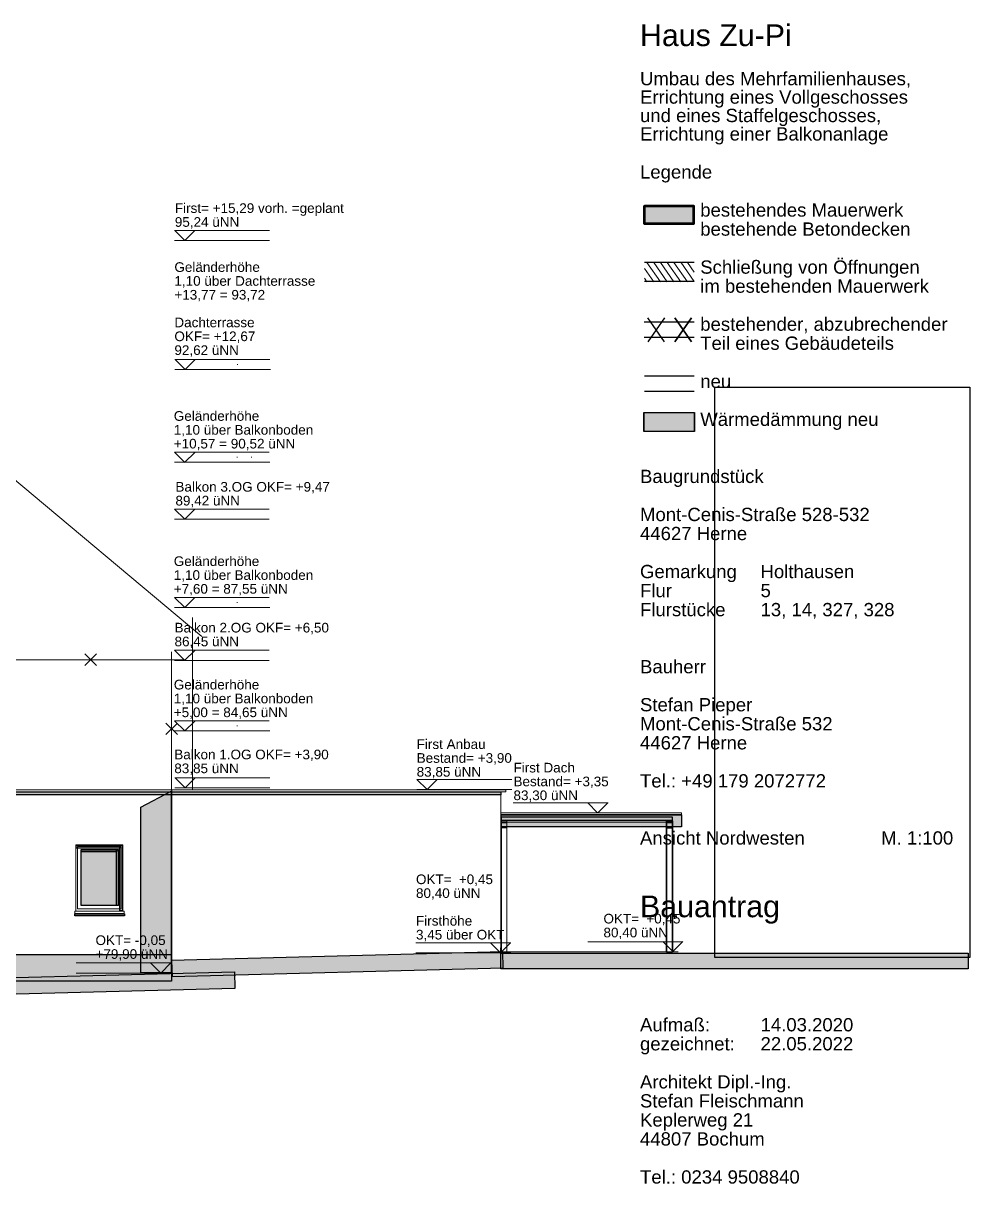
# Model space of a CAD drawing. Header units: millimetres. Extents: x 2 to 42044, y 4087 to 28530.
# Drawn here: x 22121 to 42044, y 4087 to 28530 of the extents above; entities that cross this region are included whole.
import ezdxf

# ---------------------------------------------------------------- set-up
doc = ezdxf.new("R2010")
doc.units = ezdxf.units.MM
doc.header["$LTSCALE"] = 50
for name, color, linetype in [('01_Daemmung_neu', 9, 'Continuous'), ('02_Grundstuecksgrenze', 8, 'Continuous'), ('03_Sanitaer', 5, 'Continuous'), ('05_Linien_stark', 7, 'Continuous'), ('06_Linien_fein', 3, 'Continuous'), ('07_Bemassung', 6, 'Continuous'), ('10_Text', 7, 'Continuous'), ('12_Plankopf', 140, 'Continuous')]:
    doc.layers.add(name, color=color, linetype=linetype)
doc.styles.add('PLAN', font='arial.ttf')

msp = doc.modelspace()

# ---------------------------------------------------------------- hatches: boundary and pattern name
at = {"layer": '01_Daemmung_neu'}
msp.add_hatch(color=7, dxfattribs=at).paths.add_polyline_path([(19101, 8915), (25242, 8915), (25242, 8352), (19101, 8352)])
at = {"layer": '02_Grundstuecksgrenze', "transparency": 33554541}
for points in [[(19101, 12341), (32175, 12341), (32175, 12276), (19101, 12276)], [(32178, 11859), (35973, 11859), (35973, 11606), (32178, 11606)], [(32178, 11814), (35778, 11814), (35778, 11739), (32178, 11739)]]:
    msp.add_hatch(color=7, dxfattribs=at).paths.add_polyline_path(points)
at = {"layer": '02_Grundstuecksgrenze', "transparency": 33554572}
for points in [[(23236, 11218), (24155, 11218), (24155, 11157), (23236, 11157)], [(23341, 11120), (24082, 11120), (24082, 11077), (23341, 11077)], [(24082, 11120), (24121, 11120), (24121, 9949), (24082, 9949)], [(24155, 11220), (24214, 11220), (24214, 9833), (24155, 9833)], [(23207, 9773), (24251, 9773), (24251, 9729), (23207, 9729)]]:
    msp.add_hatch(color=7, dxfattribs=at).paths.add_polyline_path(points)
at = {"layer": '02_Grundstuecksgrenze', "transparency": 33554590}
msp.add_hatch(color=7, dxfattribs=at).paths.add_polyline_path([(23342, 11127), (24120, 11127), (24120, 9951), (23342, 9951)])
at = {"layer": '02_Grundstuecksgrenze'}
for points in [[(32214, 8969), (25244, 8787), (25253, 8454), (32222, 8637)], [(32173, 8947), (42010, 8947), (42010, 8614), (32173, 8614)], [(26578, 8203), (18988, 8004), (18979, 8353), (26569, 8552)]]:
    msp.add_hatch(color=7, dxfattribs=at).paths.add_polyline_path(points)
at = {"layer": '03_Sanitaer', "transparency": 33554493}
msp.add_hatch(color=7, dxfattribs=at).paths.add_polyline_path([(25238, 12353), (25238, 8527), (24595, 8527), (24595, 12016)])
at = {"layer": '12_Plankopf'}
for points in [[(35188, 24694), (36241, 24694), (36241, 24294), (35188, 24294)], [(35185, 20333), (36248, 20333), (36248, 19933), (35185, 19933)]]:
    msp.add_hatch(color=7, dxfattribs=at).paths.add_polyline_path(points)

# ---------------------------------------------------------------- linework, layer by layer
at = {"layer": '01_Daemmung_neu'}
msp.add_lwpolyline([(19101, 8915), (25242, 8915), (25242, 8352), (19101, 8352)], close=True, dxfattribs=at)
at = {"layer": '02_Grundstuecksgrenze'}
for points in [[(19101, 12341), (32175, 12341), (32175, 12276), (19101, 12276)], [(32178, 11859), (35973, 11859), (35973, 11606), (32178, 11606)], [(32178, 11814), (35778, 11814), (35778, 11739), (32178, 11739)], [(23236, 11218), (24155, 11218), (24155, 11157), (23236, 11157)], [(23341, 11120), (24082, 11120), (24082, 11077), (23341, 11077)], [(23342, 11127), (24120, 11127), (24120, 9951), (23342, 9951)], [(24082, 11120), (24121, 11120), (24121, 9949), (24082, 9949)], [(24155, 11220), (24214, 11220), (24214, 9833), (24155, 9833)], [(23207, 9773), (24251, 9773), (24251, 9729), (23207, 9729)], [(32214, 8969), (25244, 8787), (25253, 8454), (32222, 8637)], [(32173, 8947), (42010, 8947), (42010, 8614), (32173, 8614)], [(26578, 8203), (18988, 8004), (18979, 8353), (26569, 8552)]]:
    msp.add_lwpolyline(points, close=True, dxfattribs=at)
at = {"layer": '03_Sanitaer'}
msp.add_lwpolyline([(25238, 12353), (25238, 8527), (24595, 8527), (24595, 12016)], close=True, dxfattribs=at)
at = {"layer": '05_Linien_stark', "lineweight": 15}
for p, q in [((25305, 24164), (27304, 24164)), ((25524, 23952), (25310, 24165)), ((25524, 23953), (25732, 24162)), ((25305, 23952), (27303, 23952)), ((25311, 21449), (27309, 21449)), ((25529, 21237), (25316, 21450)), ((25529, 21238), (25738, 21447)), ((26638, 21345), (26624, 21345)), ((26638, 21345), (26625, 21345)), ((26639, 21345), (26626, 21345)), ((25310, 21237), (27323, 21237)), ((25303, 19494), (27301, 19494)), ((25521, 19281), (25308, 19495)), ((25521, 19283), (25730, 19491)), ((26630, 19390), (26616, 19390)), ((26630, 19389), (26617, 19389)), ((26631, 19390), (26618, 19390)), ((26930, 19390), (26916, 19390)), ((26930, 19389), (26917, 19389)), ((26931, 19390), (26918, 19390)), ((25302, 19282), (27315, 19282)), ((25303, 18295), (27301, 18295)), ((25521, 18082), (25308, 18295)), ((25521, 18083), (25730, 18292)), ((25302, 18082), (27301, 18082)), ((25303, 16436), (27301, 16436)), ((25521, 16223), (25308, 16436)), ((25521, 16224), (25730, 16433)), ((25302, 16223), (27315, 16223)), ((26630, 16331), (26616, 16331)), ((26630, 16331), (26617, 16331)), ((26631, 16331), (26618, 16331)), ((25303, 15324), (27301, 15324)), ((25521, 15111), (25308, 15324)), ((25521, 15113), (25730, 15321)), ((25302, 15111), (27301, 15111)), ((25303, 13836), (27301, 13836)), ((25521, 13623), (25308, 13836)), ((25521, 13625), (25730, 13833)), ((26630, 13731), (26616, 13731)), ((26630, 13731), (26617, 13731)), ((26631, 13731), (26618, 13731)), ((25302, 13623), (27315, 13623)), ((25311, 12637), (27309, 12637)), ((25529, 12424), (25316, 12638)), ((25529, 12426), (25738, 12634)), ((30404, 12604), (32402, 12604)), ((30622, 12391), (30409, 12605)), ((30622, 12393), (30831, 12601)), ((25310, 12425), (27309, 12425)), ((30403, 12394), (32402, 12394)), ((34430, 12110), (32431, 12110)), ((34211, 11898), (34003, 12107)), ((34212, 11897), (34425, 12110)), ((32383, 9163), (30384, 9163)), ((32164, 8952), (31956, 9161)), ((32165, 8951), (32378, 9164)), ((36003, 9185), (34004, 9185)), ((32383, 8953), (30385, 8953)), ((35904, 8971), (32111, 8971)), ((25235, 8737), (23237, 8737)), ((25017, 8526), (24808, 8734)), ((25017, 8524), (25230, 8737)), ((25233, 8524), (23237, 8524))]:
    msp.add_line(p, q, dxfattribs=at)
at = {"layer": '05_Linien_stark', "lineweight": 20}
for points in [[(18988, 12387), (32276, 12387), (32276, 12344), (18988, 12344)], [(32173, 11900), (35976, 11900), (35976, 11606), (32173, 11606)], [(32173, 11899), (35977, 11899), (35977, 11861), (32173, 11861)], [(32189, 11814), (35778, 11814), (35778, 11703), (32189, 11703)], [(32190, 11692), (32300, 11692), (32300, 8971), (32190, 8971)], [(23230, 11224), (24219, 11224), (24219, 9829), (23230, 9829)], [(23267, 11188), (24184, 11188), (24184, 9875), (23267, 9875)], [(23339, 11126), (24126, 11126), (24126, 9948), (23339, 9948)], [(23207, 9827), (24248, 9827), (24248, 9778), (23207, 9778)]]:
    msp.add_lwpolyline(points, close=True, dxfattribs=at)
at = {"layer": '06_Linien_fein', "lineweight": 9}
for p, q in [((19379, 21065), (25880, 15610)), ((25687, 16015), (25687, 12384)), ((23421, 15001), (23665, 15245)), ((23421, 15245), (23665, 15001)), ((25242, 12371), (25242, 15293)), ((19010, 15119), (25539, 15119)), ((25121, 13546), (25365, 13790)), ((25121, 13790), (25365, 13546)), ((25246, 8517), (25246, 12373)), ((32174, 8958), (32174, 12342)), ((32169, 8711), (32169, 9059))]:
    msp.add_line(p, q, dxfattribs=at)
at = {"layer": '07_Bemassung', "lineweight": 20}
msp.add_lwpolyline([(32189, 11729), (32299, 11729), (32299, 11583), (32189, 11583)], close=True, dxfattribs=at)
at = {"layer": '12_Plankopf', "lineweight": 25}
for p, q in [((36243, 23490), (35195, 23490)), ((36243, 23087), (35195, 23087)), ((35616, 21822), (35266, 22322)), ((35616, 22322), (35266, 21822)), ((36243, 22234), (35193, 22234)), ((36243, 21911), (35193, 21911)), ((36243, 21094), (35195, 21094)), ((36243, 20771), (35195, 20771))]:
    msp.add_line(p, q, dxfattribs=at)
at = {"layer": '12_Plankopf', "lineweight": 15}
for p, q in [((35533, 23084), (35249, 23490)), ((35675, 23084), (35391, 23490)), ((35817, 23084), (35533, 23490)), ((35959, 23084), (35675, 23490)), ((36101, 23084), (35817, 23490)), ((36243, 23087), (35959, 23494)), ((36243, 23287), (36101, 23490)), ((35391, 23084), (35195, 23364)), ((35249, 23084), (35195, 23161)), ((35791, 8979), (35583, 9188)), ((35791, 8978), (36005, 9191))]:
    msp.add_line(p, q, dxfattribs=at)
at = {"layer": '12_Plankopf', "lineweight": 30}
for p, q in [((36184, 21822), (35834, 22322)), ((36184, 22322), (35834, 21822))]:
    msp.add_line(p, q, dxfattribs=at)
at = {"layer": '12_Plankopf'}
for points in [[(35188, 24694), (36241, 24694), (36241, 24294), (35188, 24294)], [(36680, 20864), (42044, 20864), (42044, 8855), (36680, 8855)], [(35185, 20333), (36248, 20333), (36248, 19933), (35185, 19933)], [(35664, 11732), (35784, 11732), (35784, 11577), (35664, 11577)], [(35664, 11697), (35784, 11697), (35784, 8964), (35664, 8964)]]:
    msp.add_lwpolyline(points, close=True, dxfattribs=at)
at = {"layer": '12_Plankopf', "lineweight": 50}
msp.add_lwpolyline([(35200, 24682), (36230, 24682), (36230, 24305), (35200, 24305)], close=True, dxfattribs=at)
at = {"layer": '12_Plankopf', "lineweight": 18}
msp.add_lwpolyline([(35189, 20329), (36243, 20329), (36243, 19938), (35189, 19938)], close=True, dxfattribs=at)
at = {"layer": '12_Plankopf', "lineweight": 20}
for points in [[(35669, 11727), (35778, 11727), (35778, 11583), (35669, 11583)], [(35669, 11692), (35778, 11692), (35778, 8969), (35669, 8969)]]:
    msp.add_lwpolyline(points, close=True, dxfattribs=at)

# ---------------------------------------------------------------- texts
at = {"layer": '10_Text', "style": 'PLAN'}
for s, p in [('First= +15,29 vorh. =geplant', (25312, 24534)), ('95,24 üNN', (25312, 24242)), ('Geländerhöhe', (25303, 23292)), ('1,10 über Dachterrasse', (25303, 23000)), ('+13,77 = 93,72', (25303, 22709)), ('Dachterrasse', (25303, 22126)), ('OKF= +12,67', (25303, 21834)), ('92,62 üNN', (25303, 21543)), ('Geländerhöhe', (25290, 20156)), ('1,10 über Balkonboden', (25290, 19864)), ('+10,57 = 90,52 üNN', (25290, 19573)), ('Balkon 3.OG OKF= +9,47', (25325, 18664)), ('89,42 üNN', (25325, 18373)), ('Geländerhöhe', (25290, 17098)), ('1,10 über Balkonboden', (25290, 16806)), ('+7,60 = 87,55 üNN', (25290, 16515)), ('Balkon 2.OG OKF= +6,50', (25306, 15698)), ('86,45 üNN', (25306, 15407)), ('Geländerhöhe', (25290, 14498)), ('1,10 über Balkonboden', (25290, 14206)), ('+5,00 = 84,65 üNN', (25290, 13915)), ('First Anbau', (30402, 13244)), ('Balkon 1.OG OKF= +3,90', (25301, 13027)), ('Bestand= +3,90', (30402, 12953)), ('First Dach', (32440, 12750)), ('83,85 üNN', (25301, 12735)), ('83,85 üNN', (30402, 12662)), ('Bestand= +3,35', (32440, 12459)), ('83,30 üNN', (32440, 12167)), ('OKT=', (30388, 10398)), ('+0,45', (31290, 10398)), ('80,40 üNN', (30388, 10107)), ('Firsthöhe', (30388, 9524)), ('OKT=', (34334, 9569)), ('OKT= -0,05', (23643, 9115)), ('3,45 über OKT', (30388, 9232)), ('80,40 üNN', (34334, 9277)), ('+79,90 üNN', (23643, 8824))]:
    msp.add_text(s, height=203.2, dxfattribs=at).set_placement(p)
at = {"layer": '12_Plankopf', "style": 'PLAN'}
for s, height, p in [('Haus Zu-Pi', 457, (35103, 28048)), ('Umbau des Mehrfamilienhauses,', 279.4, (35103, 27223)), ('Errichtung eines Vollgeschosses', 279.4, (35103, 26835)), ('und eines Staffelgeschosses,', 279.4, (35103, 26447)), ('Errichtung einer Balkonanlage', 279.4, (35103, 26059)), ('Legende', 279.3, (35103, 25258)), ('bestehendes Mauerwerk', 279.26, (36371, 24456)), ('bestehende Betondecken', 279.26, (36371, 24055)), ('Schließung von Öffnungen', 279.26, (36371, 23254)), ('im bestehenden Mauerwerk', 279.26, (36371, 22853)), ('bestehender, abzubrechender', 279.26, (36371, 22052)), ('Teil eines Gebäudeteils', 279.26, (36371, 21651)), ('neu', 279.3, (36371, 20849)), ('Wärmedämmung neu', 279.26, (36371, 20048)), ('Baugrundstück', 279.26, (35103, 18846)), ('Mont-Cenis-Straße 528-532', 279.26, (35103, 18044)), ('44627 Herne', 279.26, (35103, 17643)), ('Gemarkung', 279.3, (35103, 16842)), ('Holthausen', 279.3, (37640, 16842)), ('Flur', 279.3, (35103, 16441)), ('5', 279, (37640, 16441)), ('Flurstücke', 279.3, (35103, 16040)), ('13, 14, 327, 328', 279.26, (37640, 16040)), ('Bauherr', 279.3, (35103, 14838)), ('Stefan Pieper', 279.26, (35103, 14037)), ('Mont-Cenis-Straße 532', 279.26, (35103, 13636)), ('44627 Herne', 279.26, (35103, 13235)), ('Tel.: +49 179 2072772', 279.26, (35103, 12434)), ('Ansicht Nordwesten', 279.26, (35103, 11231)), ('M. 1:100', 279.3, (40178, 11231)), ('Bauantrag', 457, (35103, 9701)), ('+0,45', 203.2, (35236, 9569)), ('Aufmaß:', 279.3, (35103, 7297)), ('14.03.2020', 279.3, (37640, 7297)), ('gezeichnet:', 279.26, (35103, 6896)), ('22.05.2022', 279.3, (37640, 6896)), ('Architekt Dipl.-Ing.', 279.26, (35103, 6094)), ('Stefan Fleischmann', 279.26, (35103, 5694)), ('Keplerweg 21', 279.26, (35103, 5293)), ('44807 Bochum', 279.26, (35103, 4892)), ('Tel.: 0234 9508840', 279.26, (35103, 4091))]:
    msp.add_text(s, height=height, dxfattribs=at).set_placement(p)

doc.saveas('drawing.dxf')
